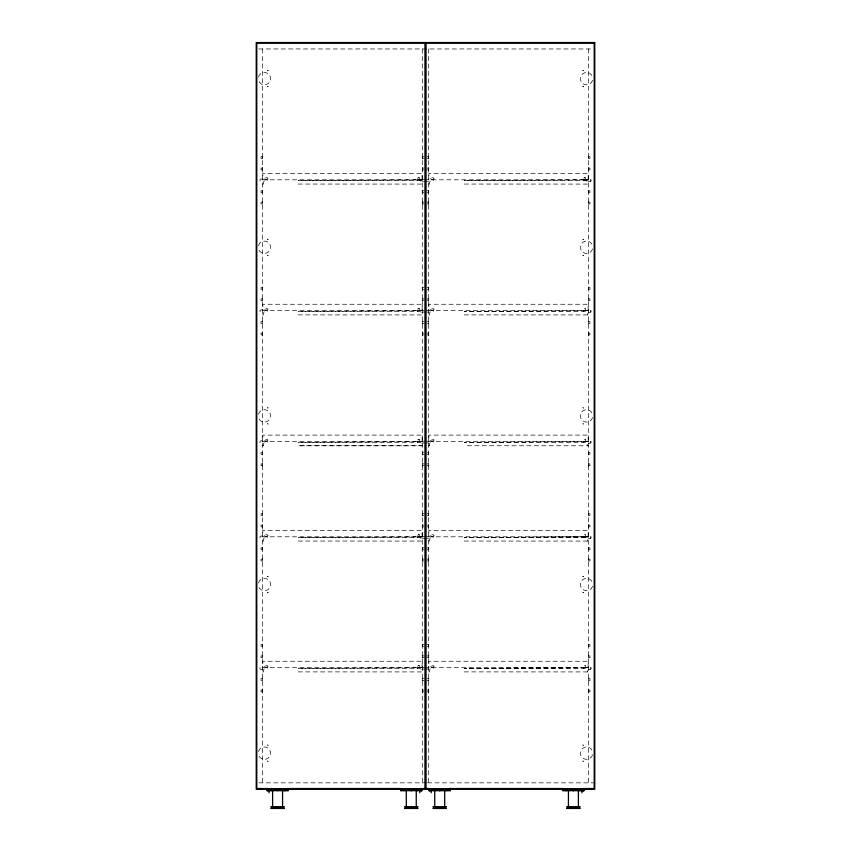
<?xml version="1.0" encoding="UTF-8"?>
<svg xmlns="http://www.w3.org/2000/svg" width="851" height="851" viewBox="0 0 851 851"><rect width="100%" height="100%" fill="white"/><g stroke="black" fill="none" stroke-linecap="round" stroke-linejoin="round"><path stroke-width="0.64" stroke-dasharray="4.25 3.19" d="M262.651 669.067C258.949 671.396 258.949 664.971 262.651 667.301M588.349 181.22C592.019 183.454 592.062 177.231 588.349 179.455M588.349 312.062C592.009 314.242 592.073 308.115 588.349 310.296M588.349 442.914C592.009 445.084 592.062 438.967 588.349 441.148M588.349 538.215C592.051 540.545 592.051 534.12 588.349 536.449M588.349 669.067C592.03 671.375 592.083 665.003 588.349 667.301M262.651 158.914L262.651 156.244M262.651 170.285L262.651 167.626M422.298 156.244L422.298 158.914M428.702 158.914L428.702 156.244M422.298 167.626L422.298 170.285M428.702 170.285L428.702 167.626M262.651 193.049L262.651 190.379M588.349 156.244L588.349 158.914M262.651 204.421L262.651 201.761M588.349 167.626L588.349 170.285M422.298 190.379L422.298 193.049M428.702 193.049L428.702 190.379M422.298 201.761L422.298 204.421M428.702 204.421L428.702 201.761M588.349 190.379L588.349 193.049M588.349 201.761L588.349 204.421M262.651 289.765L262.651 287.095M262.651 301.137L262.651 298.467M422.298 287.095L422.298 289.765M428.702 289.765L428.702 287.095M422.298 298.467L422.298 301.137M428.702 301.137L428.702 298.467M262.651 323.891L262.651 321.231M588.349 287.095L588.349 289.765M262.651 335.273L262.651 332.603M588.349 298.467L588.349 301.137M422.298 321.231L422.298 323.891M428.702 323.891L428.702 321.231M422.298 332.603L422.298 335.273M428.702 335.273L428.702 332.603M588.349 321.231L588.349 323.891M588.349 332.603L588.349 335.273M262.651 454.753L262.651 452.083M262.651 466.125L262.651 463.465M422.298 452.083L422.298 454.753M428.702 454.742L428.702 452.083M422.298 463.465L422.298 466.125M428.702 466.125L428.702 463.455M588.349 452.083L588.349 454.742M588.349 463.455L588.349 466.125M262.651 515.908L262.651 513.238M262.651 527.29L262.651 524.62M422.298 513.238L422.298 515.908M428.702 515.908L428.702 513.238M422.298 524.62L422.298 527.29M428.702 527.29L428.702 524.62M262.651 550.044L262.651 547.374M588.349 513.238L588.349 515.908M262.651 561.415L262.651 558.756M588.349 524.62L588.349 527.29M422.298 547.374L422.298 550.044M428.702 550.044L428.702 547.374M422.298 558.756L422.298 561.415M428.702 561.415L428.702 558.756M588.349 547.374L588.349 550.044M588.349 558.756L588.349 561.415M262.651 646.76L262.651 644.09M262.651 658.131L262.651 655.472M422.298 644.09L422.298 646.76M428.702 646.76L428.702 644.09M422.298 655.472L422.298 658.131M428.702 658.131L428.702 655.472M262.651 680.896L262.651 678.226M588.349 644.09L588.349 646.76M262.651 692.267L262.651 689.608M588.349 655.472L588.349 658.131M422.298 678.226L422.298 680.896M428.702 680.896L428.702 678.226M422.298 689.608L422.298 692.267M428.702 692.267L428.702 689.608M588.349 678.226L588.349 680.896M588.349 689.608L588.349 692.267M262.651 179.806L422.298 179.806C415.682 182.476 422.085 177.625 418.745 177.657C414.905 178.412 420.33 182.146 422.298 179.806L298.201 180.699L419.628 180.699A1.776 1.776 0 0 1 421.415 182.476L421.415 184.082M583.903 179.806L588.349 179.806L585.297 179.795L585.669 177.933L584.658 177.657L583.924 177.933L583.903 179.806L588.349 179.795L464.252 180.699L585.679 180.699A1.776 1.776 0 0 1 587.467 182.454L587.467 184.082M262.651 310.658L422.298 310.636L418.979 310.658L419.607 310.658L419.628 308.87L419.011 308.509L417.905 308.7L417.852 310.647L422.298 310.647L298.201 311.551L419.628 311.551A1.776 1.776 0 0 1 421.415 313.328L421.415 314.923M583.903 310.647L585.679 310.647L585.637 308.7L584.658 308.509L583.924 308.785L583.903 310.647L588.349 310.636L464.252 311.551L585.679 311.53A1.776 1.776 0 0 1 587.467 313.306L587.467 314.923M262.651 441.499L422.298 441.509L418.979 441.509L419.607 441.509L419.628 439.722L419.011 439.371L417.905 439.552L417.852 441.509L422.298 441.509L298.201 442.403L419.628 442.382A1.776 1.776 0 0 1 421.415 444.179L421.415 445.786M583.903 441.499L585.679 441.499L585.637 439.541L584.658 439.361L583.924 439.627L583.903 441.499L588.349 441.488L464.252 442.403L585.679 442.403A1.776 1.776 0 0 1 587.467 444.158L587.467 445.775L588.349 445.775L464.252 445.743M262.651 536.811L422.298 536.811L418.979 536.811L419.607 536.8L419.628 535.024L419.011 534.662L417.905 534.843L417.852 536.8L422.298 536.8L298.201 537.694L419.628 537.672A1.776 1.776 0 0 1 421.415 539.47L421.415 541.076M583.903 536.8L585.679 536.8L585.637 534.843L584.658 534.662L583.924 534.928L583.903 536.8L588.349 536.79L464.252 537.694L585.679 537.694A1.776 1.776 0 0 1 587.467 539.449L587.467 541.076M262.651 667.663L422.298 667.663L418.979 667.652L419.607 667.652L419.628 665.865L419.011 665.514L417.905 665.695L417.852 667.652L422.298 667.652L298.201 668.546L419.628 668.546A1.776 1.776 0 0 1 421.415 670.322L421.415 671.928M583.903 667.652L585.679 667.652L585.637 665.695L584.658 665.514L583.924 665.78L583.903 667.652L588.349 667.641L464.252 668.546L585.679 668.524A1.776 1.776 0 0 1 587.467 670.301L587.467 671.928M265.321 179.806C273.862 176.976 258.491 177.242 267.097 179.806M431.372 179.806C440.02 177.125 424.5 177.114 433.148 179.806M265.321 310.647C273.682 307.817 258.683 308.083 267.097 310.647M431.372 310.647C440.169 307.956 424.309 307.977 433.148 310.647M265.321 441.509C273.714 438.776 258.683 438.829 267.097 441.509M431.372 441.499C440.169 438.808 424.309 438.818 433.148 441.499M265.321 536.8C274.054 534.109 258.332 534.141 267.097 536.8M431.372 536.8C439.946 534.151 424.596 534.066 433.148 536.8M265.321 667.652C274.054 664.961 258.332 664.993 267.097 667.652M431.372 667.652C439.946 665.003 424.596 664.918 433.148 667.652M265.746 177.668L266.661 177.668M265.746 308.519L266.661 308.519M428.702 310.636L588.349 310.658L584.169 310.647M265.746 439.371L266.661 439.371M428.702 441.509L588.349 441.509L584.169 441.499M265.746 534.662L266.661 534.662M584.169 536.79L588.349 536.811L464.252 537.672M265.746 665.514L266.661 665.514M584.169 667.641L588.349 667.663L464.252 668.524M418.298 179.795L417.979 179.806M584.169 179.806L584.797 179.795M584.35 179.806L588.349 179.806L428.702 179.795M418.298 310.647L417.979 310.658M417.979 441.509L418.745 441.509M418.298 536.79L417.979 536.8M418.298 667.641L417.979 667.652M418.245 179.795L422.298 179.795M584.297 179.795L588.349 179.795M418.245 310.647L422.298 310.636M584.297 310.647L588.349 310.636M418.245 441.499L422.298 441.499M584.297 441.499L588.349 441.488M418.245 536.79L422.298 536.79M584.297 536.79L588.349 536.79L585.424 536.79M418.245 667.641L422.298 667.641M584.297 667.641L588.349 667.641L428.702 667.641M258.81 48.954L592.19 48.954M262.651 156.69L261.044 156.69L261.044 158.467L262.651 158.467M422.298 156.69L423.904 156.69M427.096 156.69L428.702 156.69M588.349 156.69L589.956 156.69L589.956 158.467L588.349 158.467M422.298 158.467L423.904 158.467M427.096 158.467L428.702 158.467M262.651 168.062L261.044 168.062L261.044 169.849L262.651 169.849M422.298 168.062L423.904 168.062M427.096 168.062L428.702 168.062M588.349 168.062L589.956 168.062L589.956 169.849L588.349 169.849M422.298 169.849L423.904 169.849M427.096 169.849L428.702 169.849M418.384 177.668L419.096 177.668M431.904 177.668L432.616 177.668M584.446 177.668L585.148 177.668M262.651 179.455C258.981 177.21 258.927 183.497 262.651 181.22M422.298 179.455L424.713 179.455M426.287 179.455L428.702 179.455M422.298 181.22L424.713 181.22M426.287 181.22L428.702 181.22M262.651 184.082L263.533 184.061L263.533 182.454A1.776 1.776 0 0 1 265.321 180.699L267.267 180.678L267.267 179.795M298.201 184.05L422.298 184.082M428.702 184.061L429.585 184.082L429.585 182.454A1.776 1.776 0 0 1 431.372 180.699L433.319 180.678L433.319 179.795M464.252 184.05L588.349 184.082M262.651 190.826L261.044 190.826L261.044 192.603L262.651 192.603M422.298 190.826L423.904 190.826M427.096 190.826L428.702 190.826M588.349 190.826L589.956 190.826L589.956 192.603L588.349 192.603M422.298 192.603L423.904 192.603M427.096 192.603L428.702 192.603M262.651 202.198L261.044 202.198L261.044 203.974L262.651 203.974M422.298 202.198L423.904 202.198M427.096 202.198L428.702 202.198M588.349 202.198L589.956 202.198L589.956 203.974L588.349 203.974M422.298 203.974L423.904 203.974M427.096 203.974L428.702 203.974M262.651 287.542L261.044 287.542L261.044 289.319L262.651 289.319M422.298 287.542L423.904 287.542M427.096 287.542L428.702 287.542M588.349 287.542L589.956 287.542L589.956 289.319L588.349 289.319M422.298 289.319L423.904 289.319M427.096 289.319L428.702 289.319M262.651 298.914L261.044 298.914L261.044 300.69L262.651 300.69M422.298 298.914L423.904 298.914M427.096 298.914L428.702 298.914M588.349 298.914L589.956 298.914L589.956 300.69L588.349 300.69M422.298 300.69L423.904 300.69M427.096 300.69L428.702 300.69M418.384 308.519L419.096 308.519M431.904 308.519L432.616 308.519M584.446 308.519L585.148 308.519M262.651 310.296C258.981 308.062 258.927 314.349 262.651 312.062M422.298 310.296L424.713 310.296M426.287 310.296L428.702 310.296M422.298 312.062L424.713 312.062M426.287 312.062L428.702 312.062M262.651 314.902L263.533 314.923L263.533 313.306A1.776 1.776 0 0 1 265.321 311.53L267.267 311.53L267.267 310.636M298.201 314.891L422.298 314.923M428.702 314.902L429.585 314.923L429.585 313.306A1.776 1.776 0 0 1 431.372 311.53L433.319 311.53L433.319 310.636M464.252 314.891L588.349 314.923M262.651 321.678L261.044 321.678L261.044 323.454L262.651 323.454M422.298 321.678L423.904 321.678M427.096 321.678L428.702 321.678M588.349 321.678L589.956 321.678L589.956 323.454L588.349 323.454M422.298 323.454L423.904 323.454M427.096 323.454L428.702 323.454M262.651 333.049L261.044 333.049L261.044 334.826L262.651 334.826M422.298 333.049L423.904 333.049M427.096 333.049L428.702 333.049M588.349 333.049L589.956 333.049L589.956 334.826L588.349 334.826M422.298 334.826L423.904 334.826M427.096 334.826L428.702 334.826M418.384 439.371L419.096 439.371M431.904 439.371L432.616 439.371M584.446 439.371L585.148 439.371M262.651 441.158C259.034 438.999 258.906 445.158 262.651 442.924M422.298 441.158L424.713 441.158M426.287 441.148L428.702 441.148M422.298 442.924L424.713 442.924M426.287 442.914L428.702 442.914M262.651 445.764L263.533 445.764M422.298 445.764L298.201 445.754L422.298 445.786M428.702 445.754L429.585 445.754M262.651 445.786L263.533 445.786L263.533 444.158A1.776 1.776 0 0 1 265.321 442.382L267.267 442.382L267.267 441.499M428.702 445.775L429.585 445.775L429.585 444.158A1.776 1.776 0 0 1 431.372 442.382L433.319 442.382L433.319 441.488M262.651 452.53L261.044 452.53L261.044 454.306L262.651 454.306M422.298 452.53L423.904 452.53M427.096 452.519L428.702 452.519M588.349 452.519L589.956 452.519L589.956 454.306L588.349 454.306M422.298 454.306L423.904 454.306M427.096 454.306L428.702 454.306M262.651 463.901L261.044 463.901L261.044 465.678L262.651 465.678M422.298 463.901L423.904 463.901M427.096 463.901L428.702 463.901M588.349 463.901L589.956 463.901L589.956 465.678L588.349 465.678M422.298 465.678L423.904 465.678M427.096 465.678L428.702 465.678M262.651 513.685L261.044 513.685L261.044 515.461L262.651 515.461M422.298 513.685L423.904 513.685M427.096 513.685L428.702 513.685M588.349 513.685L589.956 513.685L589.956 515.461L588.349 515.461M422.298 515.461L423.904 515.461M427.096 515.461L428.702 515.461M262.651 525.067L261.044 525.067L261.044 526.843L262.651 526.843M422.298 525.067L423.904 525.067M427.096 525.067L428.702 525.067M588.349 525.067L589.956 525.067L589.956 526.843L588.349 526.843M422.298 526.843L423.904 526.843M427.096 526.843L428.702 526.843M418.384 534.662L419.096 534.662M431.904 534.662L432.616 534.662M584.446 534.662L585.148 534.662M262.651 536.449C258.949 534.12 258.949 540.545 262.651 538.215M422.298 536.449L424.713 536.449M426.287 536.449L428.702 536.449M428.702 536.811L588.349 536.79M422.298 538.215L424.713 538.215M426.287 538.215L428.702 538.215M262.651 541.055L263.533 541.076L263.533 539.449A1.776 1.776 0 0 1 265.321 537.672L267.267 537.672L267.267 536.79M298.201 541.045L422.298 541.076M428.702 541.076L429.585 541.055L429.585 539.449A1.776 1.776 0 0 1 431.372 537.672L433.319 537.694L433.319 536.79M464.252 541.045L588.349 541.076M262.651 547.821L261.044 547.821L261.044 549.597L262.651 549.597M422.298 547.821L423.904 547.821M427.096 547.821L428.702 547.821M588.349 547.821L589.956 547.821L589.956 549.597L588.349 549.597M422.298 549.597L423.904 549.597M427.096 549.597L428.702 549.597M262.651 559.203L261.044 559.203L261.044 560.979L262.651 560.979M422.298 559.203L423.904 559.203M427.096 559.203L428.702 559.203M588.349 559.203L589.956 559.203L589.956 560.979L588.349 560.979M422.298 560.979L423.904 560.979M427.096 560.979L428.702 560.979M262.651 644.537L261.044 644.537L261.044 646.313L262.651 646.313M422.298 644.537L423.904 644.537M427.096 644.537L428.702 644.537M588.349 644.537L589.956 644.537L589.956 646.313L588.349 646.313M422.298 646.313L423.904 646.313M427.096 646.313L428.702 646.313M262.651 655.908L261.044 655.908L261.044 657.695L262.651 657.695M422.298 655.908L423.904 655.908M427.096 655.908L428.702 655.908M588.349 655.908L589.956 655.908L589.956 657.695L588.349 657.695M422.298 657.695L423.904 657.695M427.096 657.695L428.702 657.695M418.384 665.514L419.096 665.514M431.904 665.514L432.616 665.514M584.446 665.514L585.148 665.514M422.298 667.301L424.713 667.301M426.287 667.301L428.702 667.301M422.298 669.067L424.713 669.067M426.287 669.067L428.702 669.067M262.651 671.928L263.533 671.907L263.533 670.301A1.776 1.776 0 0 1 265.321 668.546L267.267 668.546L267.267 667.641M298.201 671.896L422.298 671.928M428.702 671.907L429.585 671.907L429.585 670.301A1.776 1.776 0 0 1 431.372 668.524L433.319 668.524L433.319 667.641M464.252 671.896L588.349 671.928M262.651 678.673L261.044 678.673L261.044 680.449L262.651 680.449M422.298 678.673L423.904 678.673M427.096 678.673L428.702 678.673M588.349 678.673L589.956 678.673L589.956 680.449L588.349 680.449M422.298 680.449L423.904 680.449M427.096 680.449L428.702 680.449M262.651 690.044L261.044 690.044L261.044 691.831L262.651 691.831M422.298 690.044L423.904 690.044M427.096 690.044L428.702 690.044M588.349 690.044L589.956 690.044L589.956 691.831L588.349 691.831M422.298 691.831L423.904 691.831M427.096 691.831L428.702 691.831M258.81 782.846L426.16 782.846M427.489 782.846L594.753 782.846M590.764 179.455L590.764 181.22M590.764 310.296L590.764 312.062M590.764 441.148L590.764 442.914M590.764 536.449L590.764 538.215M590.764 667.301L590.764 669.067M588.349 48.954L588.349 782.846M588.169 179.806L588.169 173.402L428.883 173.402L428.883 179.806M588.169 310.658L588.169 304.254L428.883 304.254L428.883 310.658M588.169 441.509L588.169 435.106L428.883 435.106L428.883 441.509M588.169 536.8L588.169 530.396L428.883 530.396L428.883 536.8M588.169 667.652L588.169 661.248L428.883 661.248L428.883 667.652M583.733 179.795L583.733 180.699M583.733 310.636L583.733 311.551M583.733 441.488L583.733 442.403M583.733 536.79L583.733 537.694M583.733 667.641L583.733 668.546M428.702 48.954L428.702 782.846M422.298 48.954L422.298 782.846M422.117 179.806L422.117 173.402L262.831 173.402L262.831 179.806M422.117 310.658L422.117 304.254L262.831 304.254L262.831 310.658M422.117 441.509L422.117 435.106L262.831 435.106L262.831 441.509M422.117 536.8L422.117 530.396L262.831 530.396L262.831 536.8M422.117 667.652L422.117 661.248L262.831 661.248L262.831 667.652M417.681 179.795L417.681 180.699M417.681 310.636L417.681 311.551M417.681 441.499L417.681 442.403M417.681 536.79L417.681 537.694M417.681 667.641L417.681 668.546M262.651 48.954L262.651 782.846M592.583 80.249A6.223 6.223 0 0 1 583.009 83.738A6.223 6.223 0 0 1 583.009 73.548A6.223 6.223 0 0 1 592.583 77.026M592.583 248.886A6.223 6.223 0 0 1 583.009 252.364A6.223 6.223 0 0 1 583.009 242.173A6.223 6.223 0 0 1 592.583 245.662M592.583 417.511A6.223 6.223 0 0 1 583.009 421A6.223 6.223 0 0 1 583.009 410.799A6.223 6.223 0 0 1 592.583 414.288M592.583 586.137A6.223 6.223 0 0 1 583.009 589.626A6.223 6.223 0 0 1 583.009 579.435A6.223 6.223 0 0 1 592.583 582.914M592.583 754.773A6.223 6.223 0 0 1 583.009 758.252A6.223 6.223 0 0 1 583.009 748.061A6.223 6.223 0 0 1 592.583 751.55M258.417 751.55A6.223 6.223 0 0 1 267.991 748.061A6.223 6.223 0 0 1 267.991 758.252A6.223 6.223 0 0 1 258.417 754.773M258.417 582.914A6.223 6.223 0 0 1 267.991 579.435A6.223 6.223 0 0 1 267.991 589.626A6.223 6.223 0 0 1 258.417 586.137M258.417 414.288A6.223 6.223 0 0 1 267.991 410.799A6.223 6.223 0 0 1 267.991 421A6.223 6.223 0 0 1 258.417 417.511M258.417 245.662A6.223 6.223 0 0 1 267.991 242.173A6.223 6.223 0 0 1 267.991 252.364A6.223 6.223 0 0 1 258.417 248.886M258.417 77.026A6.223 6.223 0 0 1 267.991 73.548A6.223 6.223 0 0 1 267.991 83.738A6.223 6.223 0 0 1 258.417 80.249M267.459 70.548L268.15 70.729L267.459 70.548M267.459 86.547L268.15 86.728L267.459 86.547M267.459 239.174L268.15 239.365L267.459 239.174M267.459 255.183L268.15 255.364L267.459 255.183M267.459 407.81L268.15 407.991L267.459 407.81M267.459 423.809L268.15 423.989L267.459 423.809M267.459 576.435L268.15 576.616L267.459 576.435M267.459 592.434L268.15 592.626L267.459 592.434M267.459 745.061L268.15 745.253L267.459 745.061M267.459 761.071L268.15 761.251L267.459 761.071M582.85 70.548L583.541 70.729L582.85 70.548M582.85 86.547L583.541 86.728L582.85 86.547M582.85 239.174L583.541 239.365L582.85 239.174M582.85 255.183L583.541 255.364L582.85 255.183M582.85 407.81L583.541 407.991L582.85 407.81M582.85 423.809L583.541 423.989L582.85 423.809M582.85 576.435L583.541 576.616L582.85 576.435M582.85 592.434L583.541 592.626L582.85 592.434M582.85 745.061L583.541 745.253L582.85 745.061M582.85 761.071L583.541 761.251L582.85 761.071"/><path stroke-width="1.28" d="M256.959 788.537L267.576 788.537M287.478 788.537L401.608 788.537M421.522 788.537L429.478 788.537M449.392 788.537L563.522 788.537M583.424 788.537L594.041 788.537M266.916 789.962L287.085 789.962M401.172 789.962L400.97 790.675M401.534 789.962L421.947 789.962M429.053 789.962L449.466 789.962M449.828 789.962L450.03 790.675M563.915 789.962L584.084 789.962M270.82 806.674L284.34 806.674M404.523 806.674L418.032 806.674M432.968 806.674L446.477 806.674M566.66 806.674L580.18 806.674M270.82 808.099L284.34 808.099M404.523 808.099L418.032 808.099M432.968 808.099L446.477 808.099M566.66 808.099L580.18 808.099M272.607 808.269L282.564 808.269M406.299 808.269L416.256 808.269M434.744 808.269L444.701 808.269M568.436 808.269L578.393 808.269M271.182 808.45L283.989 808.45M404.874 808.45L417.681 808.45M433.319 808.45L446.126 808.45M567.011 808.45L579.818 808.45M584.084 789.249L584.084 790.675L562.756 790.675L562.745 789.249M583.733 789.962L583.733 790.675M583.509 789.249L583.509 790.675M583.361 789.962L583.361 790.675M581.956 789.26L581.956 792.792M579.106 789.249L579.106 790.675M578.967 789.962L578.967 790.675M578.393 806.674L578.393 790.313L568.436 790.313L568.436 806.674M573.414 789.249L573.414 790.675M573.276 789.962L573.276 790.675M566.053 789.962L566.053 790.675M565.947 789.249L565.947 790.675M563.107 789.962L563.107 790.675M450.392 789.249L450.392 790.675L429.053 790.675L429.053 789.249M447.19 789.249L447.094 790.675M444.701 806.674L444.701 790.313L434.744 790.313L434.744 806.674M439.861 789.962L439.861 790.675M439.722 789.249L439.722 790.675M434.17 789.962L434.17 790.675M434.031 789.249L434.031 790.675M431.191 789.26L431.191 792.792M429.776 789.962L429.776 790.675M429.638 789.249L429.638 790.675M429.415 789.962L429.415 790.675M421.947 789.249L421.947 790.675L400.608 790.675L400.608 789.249M421.585 789.962L421.585 790.675M421.362 789.249L421.362 790.675M421.224 789.962L421.224 790.675M419.809 789.26L419.809 792.792M416.969 789.249L416.969 790.675M416.83 789.962L416.83 790.675M416.256 806.674L416.256 790.313L406.299 790.313L406.299 806.674M411.278 789.249L411.278 790.675M411.139 789.962L411.139 790.675M403.81 789.249L403.906 790.675M288.255 789.249L288.255 790.675L266.916 790.675L266.916 789.249M287.893 789.962L287.893 790.675M285.053 789.249L285.053 790.675M284.947 789.962L284.947 790.675M282.564 806.674L282.564 790.313L272.607 790.313L272.607 806.674M277.586 789.249L277.724 790.675M272.033 789.962L272.033 790.675M271.894 789.249L271.894 790.675M269.044 789.26L269.044 792.792M267.491 789.249L267.639 790.675M267.267 789.962L267.267 790.675M594.753 42.55L256.247 42.55L256.247 789.249L594.753 789.249L594.753 42.55M424.968 43.082L256.779 43.082L256.779 788.717L424.968 788.717L424.968 43.082M594.221 43.082L426.032 43.082L426.032 788.717L594.221 788.717L594.221 43.082"/></g></svg>
